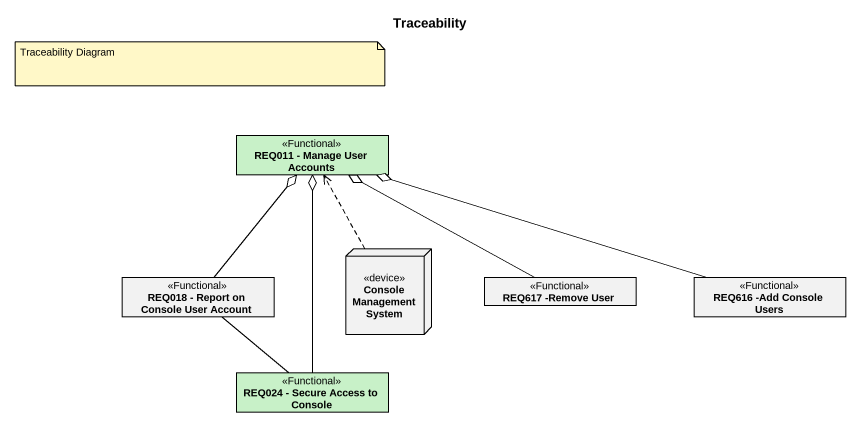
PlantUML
@startuml
title Traceability
allowmixing
hide circle
hide empty members
class "REQ011 - Manage User Accounts" as REQ011_Manage_User_Accounts <<Functional>> #C8F1C8
node "Console Management System" as Console_Management_System <<device>>
class "REQ018 - Report on Console User Account" as REQ018_Report_on_Console <<Functional>>
class "REQ617 -Remove User" as REQ617_Remove_User <<Functional>>
class "REQ616 -Add Console Users" as REQ616_Add_Console_Users <<Functional>>
class "REQ024 - Secure Access to Console" as REQ024_Secure_Access_to <<Functional>> #C8F1C8
Console_Management_System .up.> REQ011_Manage_User_Accounts
REQ018_Report_on_Console -up-o REQ011_Manage_User_Accounts
REQ617_Remove_User -left-o REQ011_Manage_User_Accounts
REQ616_Add_Console_Users -left-o REQ011_Manage_User_Accounts
REQ024_Secure_Access_to -up-o REQ011_Manage_User_Accounts
REQ024_Secure_Access_to -up- REQ018_Report_on_Console
note as N1
  Traceability Diagram
end note
@enduml
